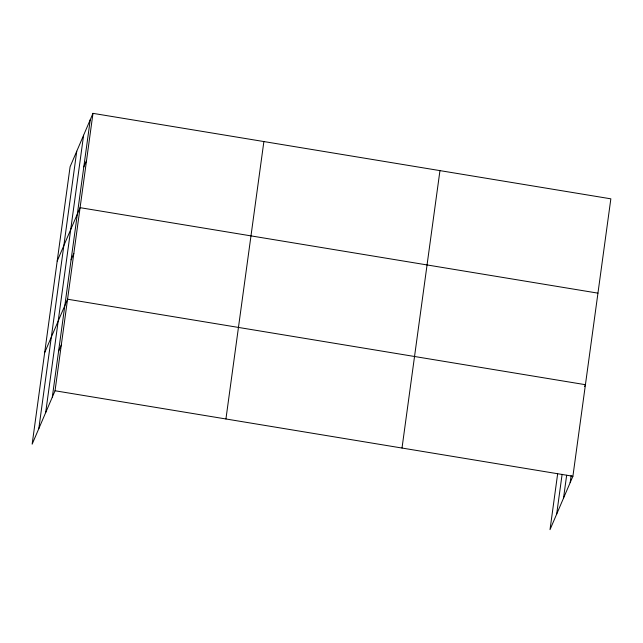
<?xml version="1.0" encoding="UTF-8"?>
<svg xmlns="http://www.w3.org/2000/svg" width="643" height="643" viewBox="0 0 643 643"><rect width="100%" height="100%" fill="white"/><g stroke="black" fill="none" stroke-linecap="round" stroke-linejoin="round"><path stroke-width="0.96" d="M38.805 428.656L76.75 151.234M45.661 412.661L83.606 135.239M52.308 397.141L90.253 119.719M92.986 113.353L70.095 166.754L32.15 444.176L55.041 390.767L92.986 113.353L610.85 198.824L572.905 476.246L550.014 529.647L557.634 473.923M225.934 418.979L263.879 141.556M402.012 448.034L439.957 170.62M556.669 514.127L562.111 474.325M563.525 498.132L566.652 475.249M570.172 482.612L571.129 475.643M83.807 166.883L86.532 160.517M57.195 261.082L80.086 207.673L597.95 293.144M71.092 259.812L73.824 253.446M44.672 352.629L67.563 299.22L585.427 384.699L584.648 386.515M58.569 351.367L61.302 344.994M55.041 390.767L572.905 476.246"/></g></svg>
